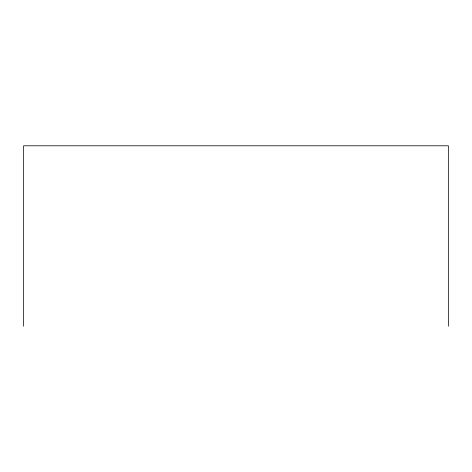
<?xml version="1.0" encoding="UTF-8"?>
<svg xmlns="http://www.w3.org/2000/svg" width="472" height="472" viewBox="0 0 472 472"><rect width="100%" height="100%" fill="white"/><g stroke="black" fill="none" stroke-linecap="round" stroke-linejoin="round"><path stroke-width="0.71" d="M448.4 326.217L448.4 145.783L23.6 145.783L23.6 326.217"/></g></svg>
